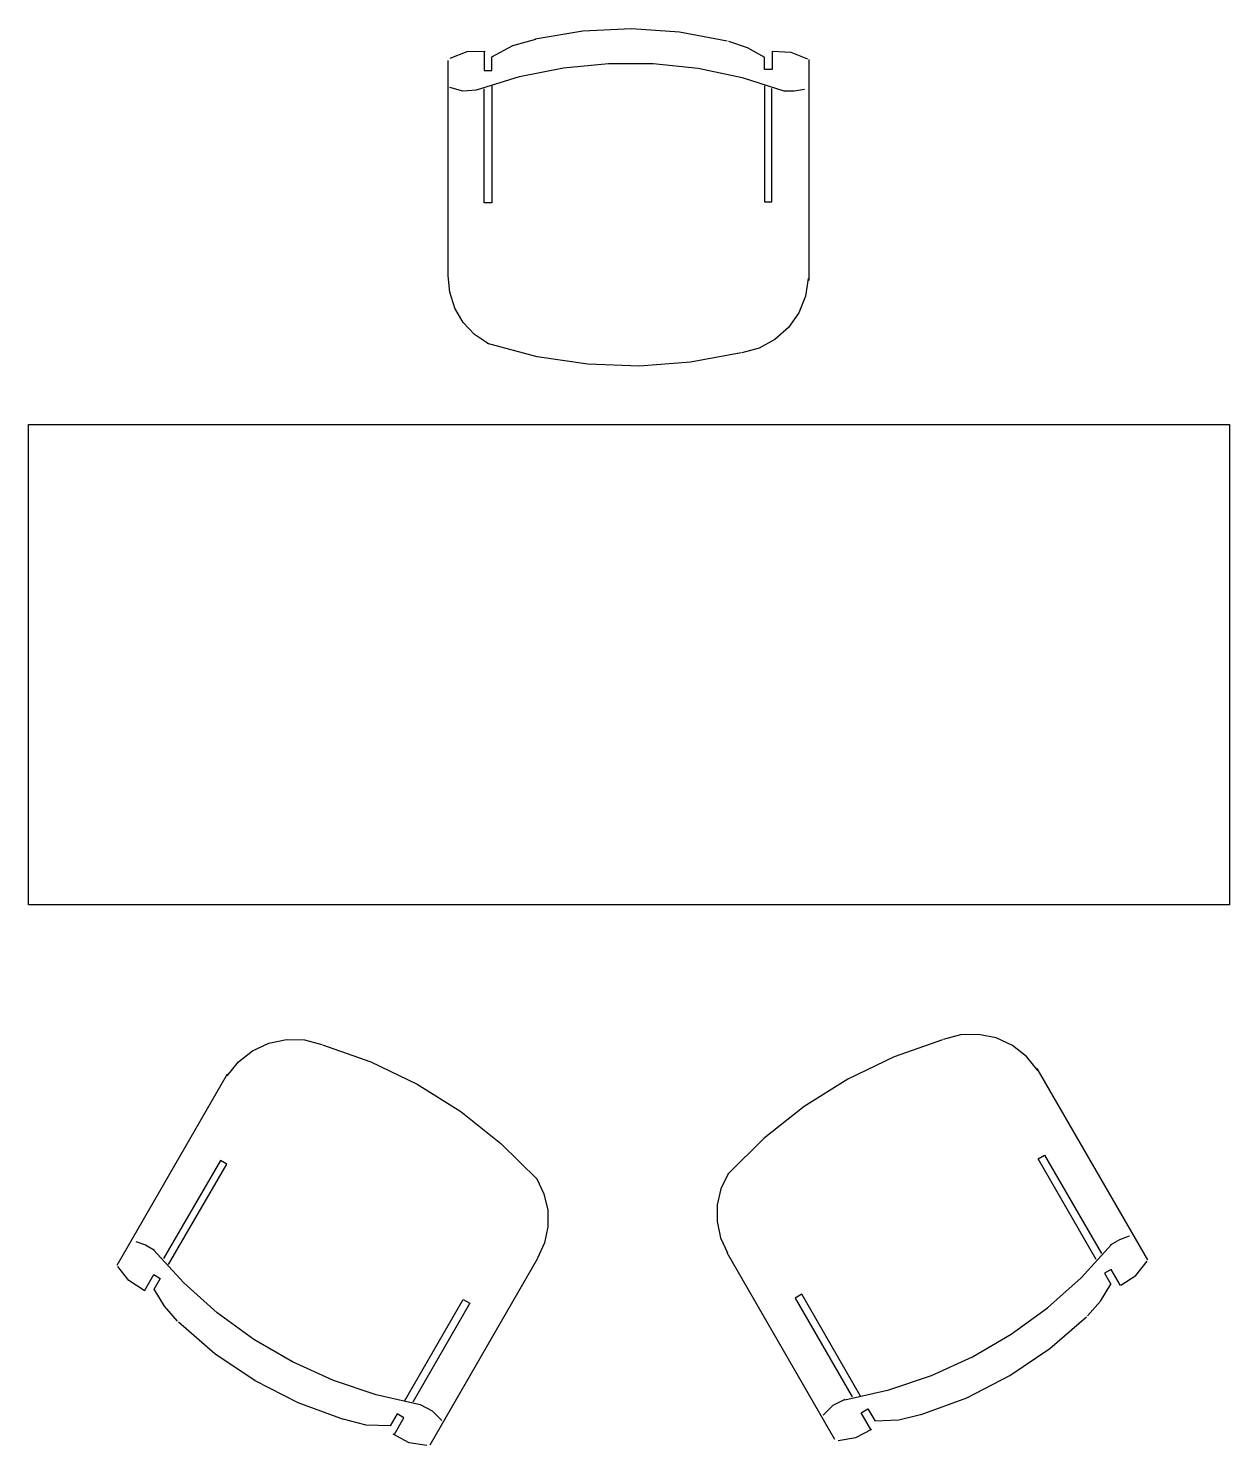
# Model space of a CAD drawing. Header units: millimetres. Extents: x -0.2 to 78.6, y -35.4 to 57.5.
import ezdxf

# ---------------------------------------------------------------- set-up
doc = ezdxf.new("R2010")
doc.units = ezdxf.units.MM
doc.layers.add('ceco.net 342', color=7, linetype='Continuous')

msp = doc.modelspace()

# ---------------------------------------------------------------- linework, layer by layer
at = {"layer": 'ceco.net 342'}
for p, q in [((31.612, 56.372), (33.112, 56.789)), ((33.072, 56.797), (36.202, 57.332)), ((36.202, 57.332), (39.372, 57.494)), ((39.372, 57.494), (42.537, 57.273)), ((42.537, 57.273), (45.651, 56.679)), ((27.494, 55.545), (28.6, 55.966)), ((28.6, 55.966), (29.781, 56.005)), ((29.714, 56.005), (29.714, 54.726)), ((30.234, 55.627), (31.612, 56.372)), ((45.734, 56.647), (46.97, 56.23)), ((46.97, 56.23), (48.108, 55.6)), ((48.608, 56.005), (48.608, 54.789)), ((48.635, 56.001), (49.817, 55.938)), ((49.817, 55.938), (50.911, 55.49)), ((27.34, 55.383), (27.34, 41.257)), ((30.23, 54.726), (30.23, 55.616)), ((32.041, 54.328), (34.931, 54.907)), ((34.931, 54.907), (37.864, 55.194)), ((37.864, 55.194), (40.809, 55.187)), ((40.809, 55.187), (43.742, 54.879)), ((43.742, 54.879), (46.628, 54.277)), ((48.108, 54.789), (48.108, 55.616)), ((50.998, 55.442), (50.998, 40.958)), ((29.222, 53.454), (32.041, 54.328)), ((29.714, 54.726), (30.23, 54.726)), ((46.628, 54.277), (49.435, 53.383)), ((48.608, 54.789), (48.108, 54.789)), ((28.336, 53.383), (27.47, 53.62)), ((29.226, 53.431), (28.336, 53.383)), ((29.73, 46.053), (29.73, 53.537)), ((30.23, 53.757), (30.23, 46.053)), ((48.092, 53.726), (48.092, 46.116)), ((48.572, 46.116), (48.572, 53.553)), ((50.045, 53.368), (49.356, 53.368)), ((50.718, 53.49), (50.045, 53.368)), ((30.23, 46.053), (29.73, 46.053)), ((48.092, 46.116), (48.572, 46.116)), ((27.466, 40.187), (27.372, 41.273)), ((50.962, 41.092), (50.781, 39.931)), ((27.801, 39.147), (27.466, 40.187)), ((28.352, 38.21), (27.801, 39.147)), ((50.781, 39.931), (50.34, 38.836)), ((29.1, 37.415), (28.352, 38.21)), ((50.34, 38.836), (49.663, 37.872)), ((30.002, 36.801), (29.1, 37.415)), ((49.663, 37.872), (48.781, 37.088)), ((33.198, 35.962), (29.943, 36.82)), ((47.746, 36.525), (46.608, 36.21)), ((48.781, 37.088), (47.746, 36.525)), ((36.529, 35.466), (33.198, 35.962)), ((39.895, 35.344), (36.529, 35.466)), ((43.254, 35.596), (39.895, 35.344)), ((46.561, 36.214), (43.254, 35.596)), ((14.54, -9.539), (15.608, -9.042)), ((15.608, -9.042), (16.764, -8.804)), ((16.764, -8.804), (17.942, -8.835)), ((17.942, -8.835), (19.085, -9.131)), ((19.124, -9.158), (22.297, -10.276)), ((59.767, -8.819), (56.594, -9.937)), ((60.948, -8.496), (59.806, -8.792)), ((62.127, -8.466), (60.948, -8.496)), ((63.282, -8.703), (62.127, -8.466)), ((64.351, -9.2), (63.282, -8.703)), ((65.28, -9.927), (64.351, -9.2)), ((13.611, -10.266), (14.54, -9.539)), ((56.594, -9.937), (53.559, -11.398)), ((66.017, -10.843), (65.28, -9.927)), ((5.667, -23.591), (12.909, -11.048)), ((12.873, -11.181), (13.611, -10.266)), ((22.297, -10.276), (25.331, -11.737)), ((73.223, -23.253), (65.981, -10.709)), ((25.331, -11.737), (28.185, -13.526)), ((53.559, -11.398), (50.705, -13.187)), ((28.185, -13.526), (30.822, -15.621)), ((50.705, -13.187), (48.069, -15.282)), ((30.822, -15.621), (33.212, -17.992)), ((48.069, -15.282), (45.678, -17.653)), ((66.044, -16.628), (66.46, -16.388)), ((69.849, -23.219), (66.044, -16.628)), ((66.46, -16.388), (70.178, -22.829)), ((12.431, -16.727), (8.712, -23.167)), ((9.042, -23.558), (12.847, -16.967)), ((12.847, -16.967), (12.431, -16.727)), ((45.719, -17.606), (45.246, -18.589)), ((33.171, -17.945), (33.645, -18.928)), ((33.645, -18.928), (33.895, -19.991)), ((45.246, -18.589), (44.995, -19.652)), ((33.895, -19.991), (33.904, -21.078)), ((44.995, -19.652), (44.987, -20.739)), ((33.904, -21.078), (33.674, -22.145)), ((44.987, -20.739), (45.217, -21.806)), ((6.886, -22.04), (7.53, -22.271)), ((7.53, -22.271), (8.126, -22.615)), ((33.674, -22.145), (33.212, -23.133)), ((45.217, -21.806), (45.678, -22.795)), ((68.856, -24.428), (70.84, -22.251)), ((71.361, -21.932), (70.764, -22.277)), ((72.005, -21.701), (71.361, -21.932)), ((10.034, -24.767), (8.05, -22.59)), ((26.185, -35.369), (33.248, -23.136)), ((52.706, -35.03), (45.643, -22.797)), ((6.442, -24.612), (5.719, -23.676)), ((70.827, -23.881), (70.394, -24.131)), ((70.394, -24.131), (70.807, -24.847)), ((71.435, -24.935), (70.827, -23.881)), ((72.448, -24.273), (73.172, -23.337)), ((7.433, -25.257), (6.442, -24.612)), ((7.455, -25.274), (8.063, -24.22)), ((8.063, -24.22), (8.496, -24.47)), ((8.496, -24.47), (8.083, -25.186)), ((12.232, -26.732), (10.034, -24.767)), ((66.658, -26.393), (68.856, -24.428)), ((70.129, -25.948), (70.799, -24.834)), ((71.457, -24.918), (72.448, -24.273)), ((8.761, -26.287), (8.091, -25.173)), ((24.495, -32.516), (28.347, -25.844)), ((28.347, -25.844), (28.78, -26.094)), ((50.543, -25.505), (50.11, -25.755)), ((50.11, -25.755), (53.852, -32.236)), ((54.395, -32.177), (50.543, -25.505)), ((69.267, -26.928), (70.129, -25.948)), ((9.623, -27.267), (8.761, -26.287)), ((14.619, -28.464), (12.232, -26.732)), ((28.78, -26.094), (25.038, -32.575)), ((64.271, -28.125), (66.658, -26.393)), ((12.079, -29.407), (9.679, -27.335)), ((66.812, -29.068), (69.211, -26.996)), ((17.165, -29.944), (14.619, -28.464)), ((61.725, -29.605), (64.271, -28.125)), ((14.71, -31.181), (12.079, -29.407)), ((59.041, -30.822), (61.725, -29.605)), ((64.18, -30.842), (66.812, -29.068)), ((19.849, -31.161), (17.165, -29.944)), ((17.535, -32.626), (14.71, -31.181)), ((22.641, -32.105), (19.849, -31.161)), ((56.249, -31.766), (59.041, -30.822)), ((61.355, -32.287), (64.18, -30.842)), ((25.519, -32.757), (22.641, -32.105)), ((53.363, -32.396), (52.568, -32.8)), ((53.371, -32.419), (56.249, -31.766)), ((58.377, -33.388), (61.355, -32.287)), ((20.514, -33.727), (17.535, -32.626)), ((24.011, -33.355), (23.566, -34.125)), ((24.457, -33.613), (24.011, -33.355)), ((25.528, -32.735), (26.322, -33.139)), ((26.322, -33.139), (26.954, -33.777)), ((52.568, -32.8), (51.936, -33.438)), ((54.433, -33.274), (54.88, -33.016)), ((55.073, -34.382), (54.433, -33.274)), ((54.88, -33.016), (55.325, -33.786)), ((56.899, -33.75), (58.407, -33.362)), ((21.991, -34.089), (20.483, -33.7)), ((23.557, -34.134), (21.991, -34.089)), ((23.818, -34.721), (24.457, -33.613)), ((54.088, -34.905), (55.131, -34.348)), ((55.334, -33.795), (56.899, -33.75)), ((24.802, -35.244), (23.76, -34.687)), ((25.971, -35.432), (24.802, -35.244)), ((52.919, -35.093), (54.088, -34.905))]:
    msp.add_line(p, q, dxfattribs=at)
msp.add_lwpolyline([(-0.153, 0.026), (-0.153, 31.522), (78.587, 31.522), (78.587, 0.026)], close=True, dxfattribs=at)

doc.saveas('drawing.dxf')
